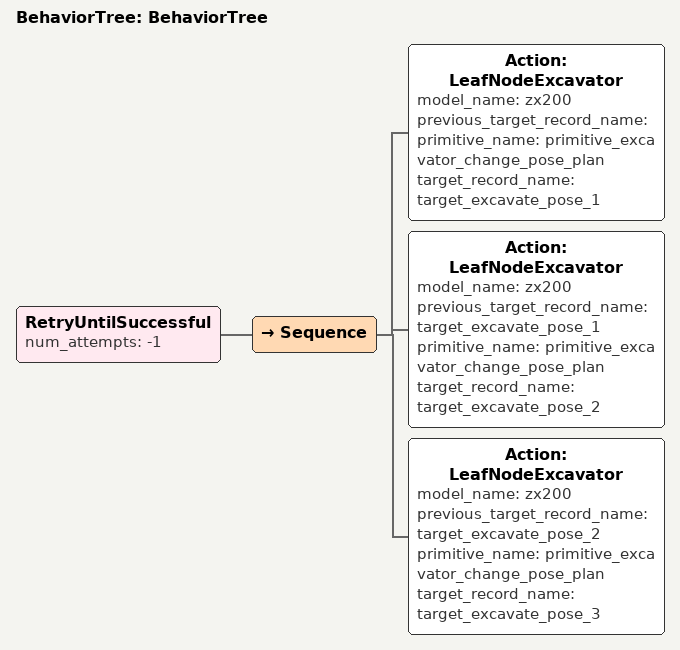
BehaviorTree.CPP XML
<?xml version="1.0"?>
<root main_tree_to_execute="BehaviorTree">
    <BehaviorTree ID="BehaviorTree">
        <RetryUntilSuccessful num_attempts="-1">
            <Sequence>
                <Action  model_name="zx200" ID="LeafNodeExcavator" previous_target_record_name="" primitive_name="primitive_excavator_change_pose_plan" target_record_name="target_excavate_pose_1"/>
                <Action  model_name="zx200" ID="LeafNodeExcavator" previous_target_record_name="target_excavate_pose_1" primitive_name="primitive_excavator_change_pose_plan" target_record_name="target_excavate_pose_2"/>
                <Action  model_name="zx200" ID="LeafNodeExcavator" previous_target_record_name="target_excavate_pose_2" primitive_name="primitive_excavator_change_pose_plan" target_record_name="target_excavate_pose_3"/>
            </Sequence>
        </RetryUntilSuccessful>
    </BehaviorTree>
</root>
